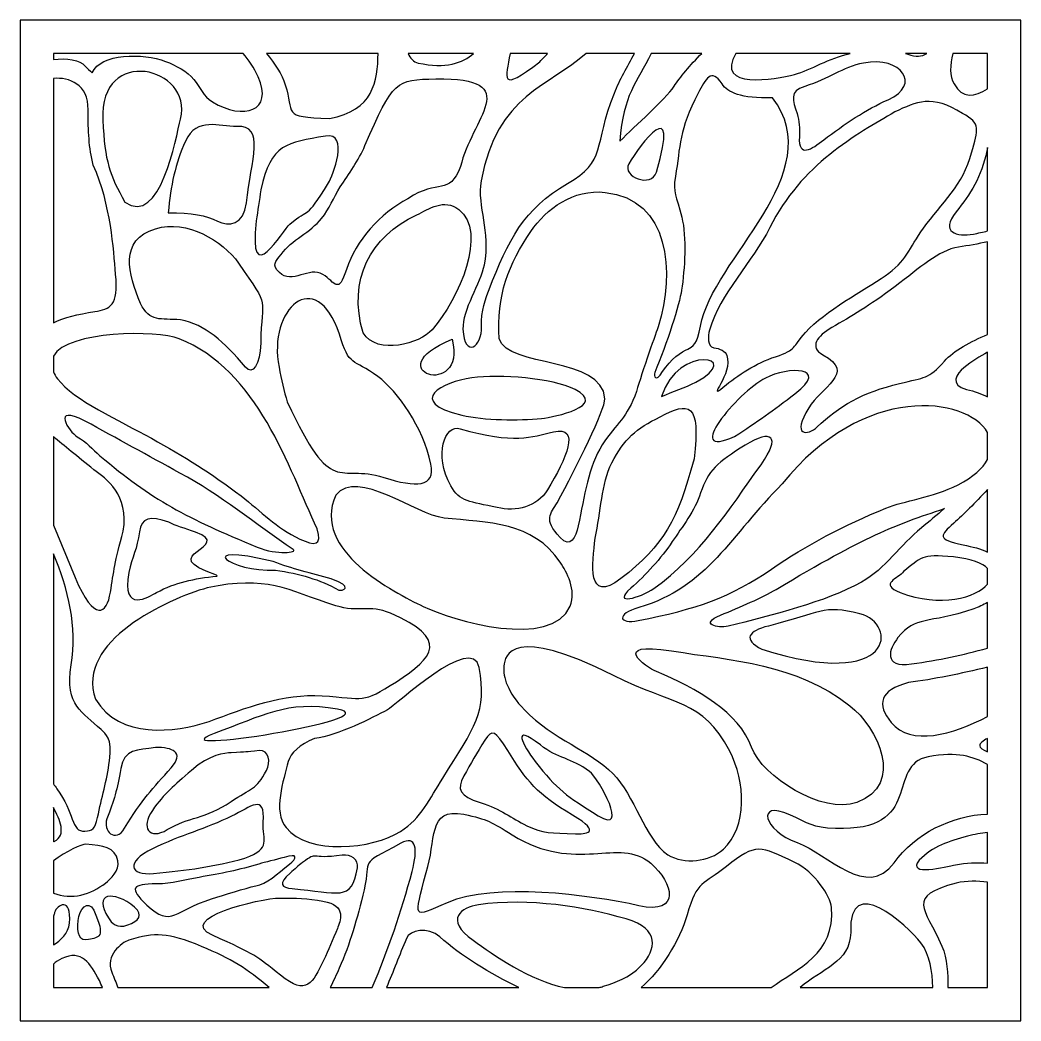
# Model space of a CAD drawing. Header units: centimetres. Extents: x 12.34 to 19.51, y 1.83 to 9.
import ezdxf

# ---------------------------------------------------------------- set-up
doc = ezdxf.new("R2010")
doc.units = ezdxf.units.CM
doc.header["$MEASUREMENT"] = 0
doc.layers.add('layer 1', color=7, linetype='Continuous')

msp = doc.modelspace()

# ---------------------------------------------------------------- linework, layer by layer
at = {"layer": 'layer 1', "color": 250, "lineweight": 30}
for points, knots in [([(12.33584, 9.00077), (12.33584, 9.00077), (19.50898, 9.00077), (19.50898, 9.00077), (19.50898, 9.00077), (19.50898, 9.00077), (19.50898, 1.82763), (19.50898, 1.82763), (19.50898, 1.82763), (19.50898, 1.82763), (12.33584, 1.82763), (12.33584, 1.82763), (12.33584, 1.82763), (12.33584, 1.82763), (12.33584, 9.00077), (12.33584, 9.00077)], [0, 0, 0, 0, 0.2, 0.2, 0.2, 0.2, 0.4, 0.4, 0.4, 0.4, 0.6, 0.6, 0.6, 0.6, 1, 1, 1, 1]), ([(12.57494, 8.76167), (12.57494, 8.76167), (13.9339, 8.76167), (13.9339, 8.76167), (13.9339, 8.76167), (13.97443, 8.71461), (14.01308, 8.65917), (14.04235, 8.59389), (14.04235, 8.59389), (14.15343, 8.34617), (13.93911, 8.27991), (13.71502, 8.41434), (13.71502, 8.41434), (13.64904, 8.45494), (13.62877, 8.51669), (13.58223, 8.57505), (13.58223, 8.57505), (13.53316, 8.63342), (13.45449, 8.67487), (13.37751, 8.70448), (13.37751, 8.70448), (13.22102, 8.76453), (12.91058, 8.76538), (12.85306, 8.62158), (12.85306, 8.62158), (12.83615, 8.63765), (12.81922, 8.65372), (12.80232, 8.66895), (12.80232, 8.66895), (12.76869, 8.71858), (12.66611, 8.72956), (12.57494, 8.71775), (12.57494, 8.71775), (12.57494, 8.71775), (12.57494, 8.76167), (12.57494, 8.76167)], [0, 0, 0, 0, 0.1, 0.1, 0.1, 0.1, 0.2, 0.2, 0.2, 0.2, 0.3, 0.3, 0.3, 0.3, 0.4, 0.4, 0.4, 0.4, 0.5, 0.5, 0.5, 0.5, 0.6, 0.6, 0.6, 0.6, 0.7, 0.7, 0.7, 0.7, 0.8, 0.8, 0.8, 0.8, 1, 1, 1, 1]), ([(13.48597, 8.29112), (13.45279, 8.15867), (13.34067, 7.51558), (13.08729, 7.69626), (13.08729, 7.69626), (12.97901, 7.88828), (12.94225, 7.98715), (12.92956, 8.28406), (12.92956, 8.28406), (12.89962, 8.8219), (13.58044, 8.66825), (13.48597, 8.29112)], [0, 0, 0, 0, 0.25, 0.25, 0.25, 0.25, 0.5, 0.5, 0.5, 0.5, 1, 1, 1, 1]), ([(14.10207, 8.76167), (14.10207, 8.76167), (14.9022, 8.76167), (14.9022, 8.76167), (14.9022, 8.76167), (14.89762, 8.56268), (14.86913, 8.34939), (14.55331, 8.29591), (14.55331, 8.29591), (14.2, 8.303), (14.30503, 8.3351), (14.23662, 8.53732), (14.23662, 8.53732), (14.21184, 8.61054), (14.1634, 8.68822), (14.10207, 8.76167)], [0, 0, 0, 0, 0.2, 0.2, 0.2, 0.2, 0.4, 0.4, 0.4, 0.4, 0.6, 0.6, 0.6, 0.6, 1, 1, 1, 1]), ([(15.11711, 8.76167), (15.11711, 8.76167), (15.58565, 8.76167), (15.58565, 8.76167), (15.58565, 8.76167), (15.51053, 8.69073), (15.38464, 8.65109), (15.18967, 8.69262), (15.18967, 8.69262), (15.15377, 8.70027), (15.13084, 8.72658), (15.11711, 8.76167)], [0, 0, 0, 0, 0.25, 0.25, 0.25, 0.25, 0.5, 0.5, 0.5, 0.5, 1, 1, 1, 1]), ([(16.39237, 8.76167), (16.39237, 8.76167), (16.73996, 8.76167), (16.73996, 8.76167), (16.73996, 8.76167), (16.6874, 8.66795), (16.63325, 8.57345), (16.59512, 8.47693), (16.59512, 8.47693), (16.44574, 8.09776), (16.53984, 7.98597), (16.25945, 7.82814), (16.25945, 7.82814), (15.94491, 7.6511), (15.83349, 7.41759), (15.69746, 7.06937), (15.69746, 7.06937), (15.67454, 7.01069), (15.63755, 6.91143), (15.64263, 6.80664), (15.64263, 6.80664), (15.64992, 6.65609), (15.52061, 6.57251), (15.51032, 6.7857), (15.51032, 6.7857), (15.50369, 6.92286), (15.6355, 7.11312), (15.66141, 7.24446), (15.66141, 7.24446), (15.71049, 7.49331), (15.60879, 7.65583), (15.63986, 7.84917), (15.63986, 7.84917), (15.75462, 8.46861), (16.13567, 8.52714), (16.39237, 8.76167)], [0, 0, 0, 0, 0.1, 0.1, 0.1, 0.1, 0.2, 0.2, 0.2, 0.2, 0.3, 0.3, 0.3, 0.3, 0.4, 0.4, 0.4, 0.4, 0.5, 0.5, 0.5, 0.5, 0.6, 0.6, 0.6, 0.6, 0.7, 0.7, 0.7, 0.7, 0.8, 0.8, 0.8, 0.8, 1, 1, 1, 1]), ([(15.84785, 8.76167), (15.84785, 8.76167), (16.11709, 8.76167), (16.11709, 8.76167), (16.11709, 8.76167), (16.09826, 8.74202), (16.07969, 8.72215), (16.06154, 8.70195), (16.06154, 8.70195), (15.76339, 8.47234), (15.81952, 8.58457), (15.84785, 8.76167)], [0, 0, 0, 0, 0.25, 0.25, 0.25, 0.25, 0.5, 0.5, 0.5, 0.5, 1, 1, 1, 1]), ([(16.85962, 8.76167), (16.85962, 8.76167), (17.22133, 8.76167), (17.22133, 8.76167), (17.22133, 8.76167), (17.13721, 8.6769), (17.06507, 8.58967), (17.02274, 8.52572), (17.02274, 8.52572), (16.95753, 8.42721), (16.7454, 8.24613), (16.63517, 8.13276), (16.63517, 8.13276), (16.65741, 8.46607), (16.75583, 8.55046), (16.85962, 8.76167)], [0, 0, 0, 0, 0.2, 0.2, 0.2, 0.2, 0.4, 0.4, 0.4, 0.4, 0.6, 0.6, 0.6, 0.6, 1, 1, 1, 1]), ([(17.46609, 8.76167), (17.46609, 8.76167), (18.28601, 8.76167), (18.28601, 8.76167), (18.28601, 8.76167), (18.13029, 8.72695), (18.00754, 8.64409), (17.88526, 8.61059), (17.88526, 8.61059), (17.75068, 8.57287), (17.31022, 8.50196), (17.46609, 8.76167)], [0, 0, 0, 0, 0.25, 0.25, 0.25, 0.25, 0.5, 0.5, 0.5, 0.5, 1, 1, 1, 1]), ([(18.68246, 8.76167), (18.68246, 8.76167), (18.83436, 8.76167), (18.83436, 8.76167), (18.83436, 8.76167), (18.79526, 8.7349), (18.75765, 8.73726), (18.6979, 8.75522), (18.6979, 8.75522), (18.69245, 8.75688), (18.68731, 8.75904), (18.68246, 8.76167)], [0, 0, 0, 0, 0.25, 0.25, 0.25, 0.25, 0.5, 0.5, 0.5, 0.5, 1, 1, 1, 1]), ([(19.02129, 8.76167), (19.02129, 8.76167), (19.26988, 8.76167), (19.26988, 8.76167), (19.26988, 8.76167), (19.26988, 8.76167), (19.26988, 8.50791), (19.26988, 8.50791), (19.26988, 8.50791), (19.17732, 8.44851), (19.0888, 8.43638), (19.02964, 8.54351), (19.02964, 8.54351), (18.99619, 8.59685), (19.00039, 8.67975), (19.02129, 8.76167)], [0, 0, 0, 0, 0.2, 0.2, 0.2, 0.2, 0.4, 0.4, 0.4, 0.4, 0.6, 0.6, 0.6, 0.6, 1, 1, 1, 1]), ([(18.55668, 8.42989), (18.39813, 8.35992), (18.24216, 8.25412), (18.09613, 8.14187), (18.09613, 8.14187), (18.00948, 8.07526), (17.91298, 8.00943), (17.92065, 8.16366), (17.92065, 8.16366), (17.92376, 8.2263), (17.91978, 8.27798), (17.90423, 8.32974), (17.90423, 8.32974), (17.87567, 8.4248), (17.84365, 8.49053), (17.95962, 8.52509), (17.95962, 8.52509), (18.13552, 8.5775), (18.22319, 8.66181), (18.38161, 8.69221), (18.38161, 8.69221), (18.64895, 8.74351), (18.80035, 8.53742), (18.55668, 8.42989)], [0, 0, 0, 0, 0.1428571, 0.1428571, 0.1428571, 0.1428571, 0.2857143, 0.2857143, 0.2857143, 0.2857143, 0.4285714, 0.4285714, 0.4285714, 0.4285714, 0.5714286, 0.5714286, 0.5714286, 0.5714286, 0.7142857, 0.7142857, 0.7142857, 0.7142857, 1, 1, 1, 1]), ([(16.88415, 6.47429), (16.97141, 6.68032), (17.06164, 6.96413), (17.07659, 7.0643), (17.07659, 7.0643), (17.09951, 7.21788), (17.11377, 7.44276), (17.07847, 7.58716), (17.07847, 7.58716), (17.03922, 7.74766), (17.01157, 7.75879), (17.03216, 7.87929), (17.03216, 7.87929), (17.06937, 8.09699), (17.05505, 8.21174), (17.19585, 8.47615), (17.19585, 8.47615), (17.249, 8.57596), (17.28846, 8.663), (17.36724, 8.54244), (17.36724, 8.54244), (17.40624, 8.48274), (17.50235, 8.43623), (17.72729, 8.44431), (17.72729, 8.44431), (18.14704, 7.90302), (17.29403, 7.28408), (17.21263, 6.80645), (17.21263, 6.80645), (17.19085, 6.67865), (17.15324, 6.6581), (17.12237, 6.64281), (17.12237, 6.64281), (17.07724, 6.62383), (16.99766, 6.57206), (16.94101, 6.4808), (16.94101, 6.4808), (16.89111, 6.40043), (16.87401, 6.45034), (16.88415, 6.47429)], [0, 0, 0, 0, 0.0909091, 0.0909091, 0.0909091, 0.0909091, 0.1818182, 0.1818182, 0.1818182, 0.1818182, 0.2727273, 0.2727273, 0.2727273, 0.2727273, 0.3636364, 0.3636364, 0.3636364, 0.3636364, 0.4545455, 0.4545455, 0.4545455, 0.4545455, 0.5454545, 0.5454545, 0.5454545, 0.5454545, 0.6363636, 0.6363636, 0.6363636, 0.6363636, 0.7272727, 0.7272727, 0.7272727, 0.7272727, 0.8181818, 0.8181818, 0.8181818, 0.8181818, 1, 1, 1, 1]), ([(12.57494, 6.83122), (12.57494, 6.83122), (12.57494, 8.58208), (12.57494, 8.58208), (12.57494, 8.58208), (12.69107, 8.59189), (12.82419, 8.54055), (12.82419, 8.3571), (12.82419, 8.3571), (12.82419, 8.20229), (12.82855, 8.08698), (12.85983, 7.9618), (12.85983, 7.9618), (12.9903, 7.67121), (13.00438, 7.35909), (13.02115, 7.17934), (13.02115, 7.17934), (13.04227, 6.95292), (12.98236, 6.92886), (12.87106, 6.91157), (12.87106, 6.91157), (12.74967, 6.89271), (12.65122, 6.86851), (12.57494, 6.83122)], [0, 0, 0, 0, 0.1428571, 0.1428571, 0.1428571, 0.1428571, 0.2857143, 0.2857143, 0.2857143, 0.2857143, 0.4285714, 0.4285714, 0.4285714, 0.4285714, 0.5714286, 0.5714286, 0.5714286, 0.5714286, 0.7142857, 0.7142857, 0.7142857, 0.7142857, 1, 1, 1, 1]), ([(14.50526, 7.17802), (14.59659, 7.11896), (14.61609, 7.03099), (14.6753, 7.21382), (14.6753, 7.21382), (14.74329, 7.42156), (14.91539, 7.6152), (15.11598, 7.71996), (15.11598, 7.71996), (15.33773, 7.86846), (15.40758, 7.73439), (15.49357, 7.95115), (15.49357, 7.95115), (15.56348, 8.28406), (15.9648, 8.59114), (15.31552, 8.57912), (15.31552, 8.57912), (15.02934, 8.57382), (15.00836, 8.5681), (14.80791, 8.10051), (14.80791, 8.10051), (14.76224, 7.99308), (14.69035, 7.89919), (14.63026, 7.80446), (14.63026, 7.80446), (14.58289, 7.72833), (14.5516, 7.64712), (14.49747, 7.57944), (14.49747, 7.57944), (14.41712, 7.47878), (14.28262, 7.4255), (14.20646, 7.32144), (14.20646, 7.32144), (14.16503, 7.26392), (14.13651, 7.25015), (14.19492, 7.19089), (14.19492, 7.19089), (14.28249, 7.10205), (14.41202, 7.23831), (14.50526, 7.17802)], [0, 0, 0, 0, 0.0909091, 0.0909091, 0.0909091, 0.0909091, 0.1818182, 0.1818182, 0.1818182, 0.1818182, 0.2727273, 0.2727273, 0.2727273, 0.2727273, 0.3636364, 0.3636364, 0.3636364, 0.3636364, 0.4545455, 0.4545455, 0.4545455, 0.4545455, 0.5454545, 0.5454545, 0.5454545, 0.5454545, 0.6363636, 0.6363636, 0.6363636, 0.6363636, 0.7272727, 0.7272727, 0.7272727, 0.7272727, 0.8181818, 0.8181818, 0.8181818, 0.8181818, 1, 1, 1, 1]), ([(16.8964, 7.91074), (16.86199, 7.79396), (16.64644, 7.8793), (16.69869, 7.96992), (16.69869, 7.96992), (16.77715, 8.10603), (17.0691, 8.49681), (16.8964, 7.91074)], [0, 0, 0, 0, 0.3333333, 0.3333333, 0.3333333, 0.3333333, 1, 1, 1, 1]), ([(17.27717, 6.77869), (17.35322, 7.04145), (17.58216, 7.26528), (17.70947, 7.513), (17.70947, 7.513), (17.93176, 7.96422), (18.33236, 8.183), (18.60472, 8.34218), (18.60472, 8.34218), (18.75764, 8.41345), (18.87175, 8.47072), (19.08996, 8.33166), (19.08996, 8.33166), (19.22594, 8.25898), (19.19996, 8.21766), (19.15557, 8.04976), (19.15557, 8.04976), (19.09398, 7.8168), (18.94068, 7.68772), (18.8099, 7.50841), (18.8099, 7.50841), (18.70673, 7.36463), (18.68611, 7.27009), (18.53638, 7.16774), (18.53638, 7.16774), (18.38579, 7.06497), (18.1063, 6.91854), (17.96572, 6.7625), (17.96572, 6.7625), (17.86549, 6.65125), (17.90639, 6.6411), (17.7504, 6.58826), (17.7504, 6.58826), (17.60787, 6.53999), (17.48268, 6.45805), (17.3747, 6.36928), (17.3747, 6.36928), (17.24881, 6.26578), (17.44793, 6.46614), (17.40087, 6.59714), (17.40087, 6.59714), (17.39026, 6.62667), (17.35294, 6.64675), (17.30716, 6.65256), (17.30716, 6.65256), (17.25977, 6.65859), (17.26503, 6.73675), (17.27717, 6.77869)], [0, 0, 0, 0, 0.0769231, 0.0769231, 0.0769231, 0.0769231, 0.1538462, 0.1538462, 0.1538462, 0.1538462, 0.2307692, 0.2307692, 0.2307692, 0.2307692, 0.3076923, 0.3076923, 0.3076923, 0.3076923, 0.3846154, 0.3846154, 0.3846154, 0.3846154, 0.4615385, 0.4615385, 0.4615385, 0.4615385, 0.5384615, 0.5384615, 0.5384615, 0.5384615, 0.6153846, 0.6153846, 0.6153846, 0.6153846, 0.6923077, 0.6923077, 0.6923077, 0.6923077, 0.7692308, 0.7692308, 0.7692308, 0.7692308, 0.8461538, 0.8461538, 0.8461538, 0.8461538, 1, 1, 1, 1]), ([(13.75162, 7.55912), (13.67069, 7.59934), (13.56584, 7.62264), (13.39782, 7.62005), (13.39782, 7.62005), (13.4154, 7.81241), (13.44908, 7.97386), (13.52095, 8.13159), (13.52095, 8.13159), (13.60336, 8.31246), (13.76206, 8.23289), (13.88903, 8.23866), (13.88903, 8.23866), (14.09606, 8.24806), (13.99216, 8.00012), (13.95772, 7.6909), (13.95772, 7.6909), (13.9399, 7.5309), (13.83222, 7.51907), (13.75162, 7.55912)], [0, 0, 0, 0, 0.1666667, 0.1666667, 0.1666667, 0.1666667, 0.3333333, 0.3333333, 0.3333333, 0.3333333, 0.5, 0.5, 0.5, 0.5, 0.6666667, 0.6666667, 0.6666667, 0.6666667, 1, 1, 1, 1]), ([(14.52548, 8.16885), (14.70002, 8.19944), (14.57605, 7.88049), (14.54718, 7.8332), (14.54718, 7.8332), (14.37509, 7.5563), (14.41736, 7.6646), (14.26886, 7.53792), (14.26886, 7.53792), (14.22043, 7.4966), (13.96841, 7.04928), (14.02885, 7.56167), (14.02885, 7.56167), (14.03983, 7.63527), (14.05084, 7.70887), (14.06185, 7.78414), (14.06185, 7.78414), (14.13185, 8.11782), (14.25188, 8.1209), (14.52548, 8.16885)], [0, 0, 0, 0, 0.1666667, 0.1666667, 0.1666667, 0.1666667, 0.3333333, 0.3333333, 0.3333333, 0.3333333, 0.5, 0.5, 0.5, 0.5, 0.6666667, 0.6666667, 0.6666667, 0.6666667, 1, 1, 1, 1]), ([(19.26988, 8.0884), (19.26988, 8.0884), (19.26988, 7.48928), (19.26988, 7.48928), (19.26988, 7.48928), (19.23655, 7.48085), (19.20253, 7.47323), (19.16762, 7.46694), (19.16762, 7.46694), (19.04987, 7.4457), (18.92523, 7.47917), (19.04412, 7.62629), (19.04412, 7.62629), (19.1444, 7.75039), (19.22771, 7.87824), (19.2645, 8.06221), (19.2645, 8.06221), (19.26633, 8.07134), (19.26812, 8.08006), (19.26988, 8.0884)], [0, 0, 0, 0, 0.1666667, 0.1666667, 0.1666667, 0.1666667, 0.3333333, 0.3333333, 0.3333333, 0.3333333, 0.5, 0.5, 0.5, 0.5, 0.6666667, 0.6666667, 0.6666667, 0.6666667, 1, 1, 1, 1]), ([(16.20578, 5.29237), (16.28322, 5.20927), (16.31928, 5.29446), (16.33642, 5.37591), (16.33642, 5.37591), (16.38149, 5.59001), (16.40748, 5.80139), (16.50816, 5.9562), (16.50816, 5.9562), (16.61533, 6.11789), (16.68424, 6.14565), (16.75364, 6.33919), (16.75364, 6.33919), (16.79142, 6.4747), (16.90196, 6.77923), (16.90919, 6.80292), (16.90919, 6.80292), (17.02875, 7.19448), (16.99362, 7.71502), (16.52854, 7.76561), (16.52854, 7.76561), (16.30145, 7.79032), (16.10879, 7.65011), (15.99615, 7.48488), (15.99615, 7.48488), (15.83995, 7.25573), (15.7468, 7.02271), (15.76922, 6.71635), (15.76922, 6.71635), (15.83248, 6.50378), (16.51103, 6.59495), (16.5264, 6.28693), (16.5264, 6.28693), (16.53021, 6.21066), (16.32545, 5.79837), (16.18408, 5.54176), (16.18408, 5.54176), (16.14054, 5.46272), (16.08335, 5.42375), (16.20578, 5.29237)], [0, 0, 0, 0, 0.0909091, 0.0909091, 0.0909091, 0.0909091, 0.1818182, 0.1818182, 0.1818182, 0.1818182, 0.2727273, 0.2727273, 0.2727273, 0.2727273, 0.3636364, 0.3636364, 0.3636364, 0.3636364, 0.4545455, 0.4545455, 0.4545455, 0.4545455, 0.5454545, 0.5454545, 0.5454545, 0.5454545, 0.6363636, 0.6363636, 0.6363636, 0.6363636, 0.7272727, 0.7272727, 0.7272727, 0.7272727, 0.8181818, 0.8181818, 0.8181818, 0.8181818, 1, 1, 1, 1]), ([(15.28892, 6.78134), (15.48357, 7.00422), (15.68952, 7.4819), (15.47976, 7.64373), (15.47976, 7.64373), (15.37486, 7.72408), (15.26651, 7.64676), (15.17855, 7.60447), (15.17855, 7.60447), (14.84303, 7.44822), (14.685, 7.13694), (14.79373, 6.75903), (14.79373, 6.75903), (14.89837, 6.59456), (15.20137, 6.68109), (15.28892, 6.78134)], [0, 0, 0, 0, 0.2, 0.2, 0.2, 0.2, 0.4, 0.4, 0.4, 0.4, 0.6, 0.6, 0.6, 0.6, 1, 1, 1, 1]), ([(13.48638, 6.85254), (13.6628, 6.81842), (13.79694, 6.69685), (13.95089, 6.51351), (13.95089, 6.51351), (14.00424, 6.44997), (14.05589, 6.53023), (14.06088, 6.68487), (14.06088, 6.68487), (14.06483, 7.03046), (14.13728, 6.92), (13.90224, 7.25809), (13.90224, 7.25809), (13.78652, 7.42058), (13.53331, 7.57361), (13.30647, 7.50475), (13.30647, 7.50475), (13.04396, 7.42505), (13.11022, 7.18354), (13.19987, 6.96871), (13.19987, 6.96871), (13.26565, 6.83262), (13.34241, 6.86374), (13.48638, 6.85254)], [0, 0, 0, 0, 0.1428571, 0.1428571, 0.1428571, 0.1428571, 0.2857143, 0.2857143, 0.2857143, 0.2857143, 0.4285714, 0.4285714, 0.4285714, 0.4285714, 0.5714286, 0.5714286, 0.5714286, 0.5714286, 0.7142857, 0.7142857, 0.7142857, 0.7142857, 1, 1, 1, 1]), ([(19.26988, 7.41158), (19.26988, 7.41158), (19.26988, 6.74689), (19.26988, 6.74689), (19.26988, 6.74689), (19.14873, 6.69824), (19.02875, 6.63302), (18.96023, 6.55545), (18.96023, 6.55545), (18.8432, 6.42296), (18.82233, 6.44475), (18.63938, 6.39498), (18.63938, 6.39498), (18.3742, 6.33537), (18.20156, 6.23162), (18.049, 6.08493), (18.049, 6.08493), (17.9814, 6.01994), (17.85804, 6.01585), (17.98971, 6.22239), (17.98971, 6.22239), (18.06491, 6.3638), (18.33642, 6.47141), (18.08872, 6.60238), (18.08872, 6.60238), (17.98983, 6.65467), (18.0474, 6.73766), (18.15408, 6.79774), (18.15408, 6.79774), (18.29786, 6.87872), (18.41414, 6.94821), (18.60738, 7.09147), (18.60738, 7.09147), (18.7889, 7.22604), (18.91598, 7.3502), (19.06105, 7.37298), (19.06105, 7.37298), (19.13211, 7.38413), (19.202, 7.39604), (19.26988, 7.41158)], [0, 0, 0, 0, 0.0909091, 0.0909091, 0.0909091, 0.0909091, 0.1818182, 0.1818182, 0.1818182, 0.1818182, 0.2727273, 0.2727273, 0.2727273, 0.2727273, 0.3636364, 0.3636364, 0.3636364, 0.3636364, 0.4545455, 0.4545455, 0.4545455, 0.4545455, 0.5454545, 0.5454545, 0.5454545, 0.5454545, 0.6363636, 0.6363636, 0.6363636, 0.6363636, 0.7272727, 0.7272727, 0.7272727, 0.7272727, 0.8181818, 0.8181818, 0.8181818, 0.8181818, 1, 1, 1, 1]), ([(14.25124, 6.2641), (14.22672, 6.34021), (14.20712, 6.42394), (14.19277, 6.51277), (14.19277, 6.51277), (14.10733, 6.92571), (14.4565, 7.25027), (14.62434, 6.74962), (14.62434, 6.74962), (14.69512, 6.51039), (14.72051, 6.57878), (14.90031, 6.4455), (14.90031, 6.4455), (15.04381, 6.33864), (15.22306, 6.08454), (15.27983, 5.81898), (15.27983, 5.81898), (15.3157, 5.65117), (15.17458, 5.64901), (14.94285, 5.7226), (14.94285, 5.7226), (14.60829, 5.82884), (14.57986, 5.56112), (14.25124, 6.2641)], [0, 0, 0, 0, 0.1428571, 0.1428571, 0.1428571, 0.1428571, 0.2857143, 0.2857143, 0.2857143, 0.2857143, 0.4285714, 0.4285714, 0.4285714, 0.4285714, 0.5714286, 0.5714286, 0.5714286, 0.5714286, 0.7142857, 0.7142857, 0.7142857, 0.7142857, 1, 1, 1, 1]), ([(12.57494, 6.48044), (12.57494, 6.48044), (12.57494, 6.5916), (12.57494, 6.5916), (12.57494, 6.5916), (12.67665, 6.7771), (13.31767, 6.77883), (13.47564, 6.71674), (13.47564, 6.71674), (14.0385, 6.49552), (14.26401, 5.78918), (14.46448, 5.35392), (14.46448, 5.35392), (14.50145, 5.2321), (14.44949, 5.23082), (14.34147, 5.2813), (14.34147, 5.2813), (14.16927, 5.36177), (14.0644, 5.47988), (13.91954, 5.59027), (13.91954, 5.59027), (13.70976, 5.75015), (13.51345, 5.87372), (13.27745, 6.00316), (13.27745, 6.00316), (13.04799, 6.13181), (12.72097, 6.27435), (12.60549, 6.42921), (12.60549, 6.42921), (12.59209, 6.44718), (12.58212, 6.46421), (12.57494, 6.48044)], [0, 0, 0, 0, 0.1111111, 0.1111111, 0.1111111, 0.1111111, 0.2222222, 0.2222222, 0.2222222, 0.2222222, 0.3333333, 0.3333333, 0.3333333, 0.3333333, 0.4444444, 0.4444444, 0.4444444, 0.4444444, 0.5555556, 0.5555556, 0.5555556, 0.5555556, 0.6666667, 0.6666667, 0.6666667, 0.6666667, 0.7777778, 0.7777778, 0.7777778, 0.7777778, 1, 1, 1, 1]), ([(16.93257, 6.30225), (17.053, 6.68404), (17.53692, 6.5906), (17.17807, 6.40619), (17.17807, 6.40619), (17.10096, 6.36369), (17.01502, 6.33949), (16.93257, 6.30225)], [0, 0, 0, 0, 0.3333333, 0.3333333, 0.3333333, 0.3333333, 1, 1, 1, 1]), ([(19.26988, 6.62123), (19.26988, 6.62123), (19.26988, 6.29993), (19.26988, 6.29993), (19.26988, 6.29993), (19.22823, 6.32186), (19.17825, 6.34015), (19.11894, 6.35404), (19.11894, 6.35404), (18.99706, 6.38259), (19.04474, 6.46761), (19.09985, 6.50942), (19.09985, 6.50942), (19.15883, 6.55417), (19.21468, 6.59141), (19.26988, 6.62123)], [0, 0, 0, 0, 0.2, 0.2, 0.2, 0.2, 0.4, 0.4, 0.4, 0.4, 0.6, 0.6, 0.6, 0.6, 1, 1, 1, 1]), ([(15.57258, 6.43579), (15.78025, 6.46287), (16.14572, 6.43625), (16.3136, 6.3529), (16.3136, 6.3529), (16.54807, 6.23649), (16.16807, 6.15523), (16.07334, 6.14582), (16.07334, 6.14582), (15.90698, 6.12929), (15.66378, 6.13105), (15.50154, 6.16934), (15.50154, 6.16934), (15.09344, 6.26567), (15.36543, 6.40878), (15.57258, 6.43579)], [0, 0, 0, 0, 0.2, 0.2, 0.2, 0.2, 0.4, 0.4, 0.4, 0.4, 0.6, 0.6, 0.6, 0.6, 1, 1, 1, 1]), ([(17.67739, 6.43485), (17.83737, 6.51795), (18.14761, 6.52131), (17.88909, 6.32216), (17.88909, 6.32216), (17.73347, 6.20289), (17.6205, 6.12198), (17.45637, 6.0154), (17.45637, 6.0154), (17.07341, 5.84894), (17.47809, 6.33132), (17.67739, 6.43485)], [0, 0, 0, 0, 0.25, 0.25, 0.25, 0.25, 0.5, 0.5, 0.5, 0.5, 1, 1, 1, 1]), ([(19.26988, 6.044), (19.26988, 6.044), (19.26988, 5.85131), (19.26988, 5.85131), (19.26988, 5.85131), (19.23583, 5.78912), (19.16792, 5.72684), (19.05849, 5.67088), (19.05849, 5.67088), (18.87213, 5.57558), (18.67261, 5.55701), (18.54082, 5.50278), (18.54082, 5.50278), (18.24479, 5.38096), (17.97129, 5.23807), (17.72184, 5.06628), (17.72184, 5.06628), (17.43082, 4.86586), (17.18113, 4.77721), (16.765, 4.69667), (16.765, 4.69667), (16.62862, 4.67027), (16.60408, 4.74184), (16.77136, 4.79039), (16.77136, 4.79039), (17.26148, 4.93263), (17.43089, 5.30994), (17.7976, 5.67651), (17.7976, 5.67651), (18.38261, 6.40393), (19.12195, 6.30176), (19.26988, 6.044)], [0, 0, 0, 0, 0.1111111, 0.1111111, 0.1111111, 0.1111111, 0.2222222, 0.2222222, 0.2222222, 0.2222222, 0.3333333, 0.3333333, 0.3333333, 0.3333333, 0.4444444, 0.4444444, 0.4444444, 0.4444444, 0.5555556, 0.5555556, 0.5555556, 0.5555556, 0.6666667, 0.6666667, 0.6666667, 0.6666667, 0.7777778, 0.7777778, 0.7777778, 0.7777778, 1, 1, 1, 1]), ([(12.9089, 5.87837), (12.85743, 5.92315), (12.80929, 5.97898), (12.74629, 6.01433), (12.74629, 6.01433), (12.68494, 6.04875), (12.55428, 6.25376), (12.80232, 6.12704), (12.80232, 6.12704), (13.029, 6.00271), (13.25486, 5.87837), (13.48157, 5.75401), (13.48157, 5.75401), (13.77085, 5.60007), (14.02293, 5.38606), (14.29276, 5.20673), (14.29276, 5.20673), (14.32759, 5.18505), (14.18223, 5.16388), (14.03619, 5.2236), (14.03619, 5.2236), (13.53611, 5.42812), (13.27626, 5.56425), (12.9089, 5.87837)], [0, 0, 0, 0, 0.1428571, 0.1428571, 0.1428571, 0.1428571, 0.2857143, 0.2857143, 0.2857143, 0.2857143, 0.4285714, 0.4285714, 0.4285714, 0.4285714, 0.5714286, 0.5714286, 0.5714286, 0.5714286, 0.7142857, 0.7142857, 0.7142857, 0.7142857, 1, 1, 1, 1]), ([(16.64172, 4.99752), (16.95556, 5.24197), (17.04666, 5.4155), (17.16594, 5.85538), (17.16594, 5.85538), (17.21686, 6.26272), (17.12864, 6.26756), (16.92257, 6.15671), (16.92257, 6.15671), (16.75085, 6.0738), (16.66338, 5.99732), (16.5771, 5.82729), (16.5771, 5.82729), (16.50011, 5.67587), (16.49942, 5.47693), (16.45711, 5.28746), (16.45711, 5.28746), (16.43805, 5.1067), (16.39289, 4.81011), (16.64172, 4.99752)], [0, 0, 0, 0, 0.1666667, 0.1666667, 0.1666667, 0.1666667, 0.3333333, 0.3333333, 0.3333333, 0.3333333, 0.5, 0.5, 0.5, 0.5, 0.6666667, 0.6666667, 0.6666667, 0.6666667, 1, 1, 1, 1]), ([(16.11553, 5.63333), (16.25127, 5.8571), (16.35768, 6.09389), (16.15806, 6.05045), (16.15806, 6.05045), (16, 6.01254), (15.87688, 5.95928), (15.49038, 6.07226), (15.49038, 6.07226), (15.37952, 6.10466), (15.30103, 5.88679), (15.42233, 5.66265), (15.42233, 5.66265), (15.48378, 5.54909), (15.56346, 5.54939), (15.75476, 5.50675), (15.75476, 5.50675), (15.89143, 5.47629), (16.04088, 5.51027), (16.11553, 5.63333)], [0, 0, 0, 0, 0.1666667, 0.1666667, 0.1666667, 0.1666667, 0.3333333, 0.3333333, 0.3333333, 0.3333333, 0.5, 0.5, 0.5, 0.5, 0.6666667, 0.6666667, 0.6666667, 0.6666667, 1, 1, 1, 1]), ([(17.64623, 5.81405), (17.41179, 5.4861), (17.2108, 5.16499), (16.87865, 4.92757), (16.87865, 4.92757), (16.77882, 4.85622), (16.57115, 4.80379), (16.71227, 4.92809), (16.71227, 4.92809), (16.82351, 5.02606), (16.92696, 5.13978), (17.00976, 5.26255), (17.00976, 5.26255), (17.07997, 5.36912), (17.17222, 5.48381), (17.21344, 5.61261), (17.21344, 5.61261), (17.26416, 5.77111), (17.33439, 5.83127), (17.53183, 5.95364), (17.53183, 5.95364), (17.72323, 6.07226), (17.79243, 6.01857), (17.64623, 5.81405)], [0, 0, 0, 0, 0.1428571, 0.1428571, 0.1428571, 0.1428571, 0.2857143, 0.2857143, 0.2857143, 0.2857143, 0.4285714, 0.4285714, 0.4285714, 0.4285714, 0.5714286, 0.5714286, 0.5714286, 0.5714286, 0.7142857, 0.7142857, 0.7142857, 0.7142857, 1, 1, 1, 1]), ([(12.57494, 5.37963), (12.57494, 5.37963), (12.57494, 6.01531), (12.57494, 6.01531), (12.57494, 6.01531), (12.64946, 5.94982), (12.7457, 5.87752), (12.86471, 5.77722), (12.86471, 5.77722), (12.95213, 5.71555), (13.12003, 5.59805), (13.07583, 5.33823), (13.07583, 5.33823), (13.01411, 5.1208), (13.00796, 5.04661), (12.98392, 4.90113), (12.98392, 4.90113), (12.95737, 4.74051), (12.86976, 4.6818), (12.73036, 5.00482), (12.73036, 5.00482), (12.73036, 5.00482), (12.57494, 5.37963), (12.57494, 5.37963)], [0, 0, 0, 0, 0.1428571, 0.1428571, 0.1428571, 0.1428571, 0.2857143, 0.2857143, 0.2857143, 0.2857143, 0.4285714, 0.4285714, 0.4285714, 0.4285714, 0.5714286, 0.5714286, 0.5714286, 0.5714286, 0.7142857, 0.7142857, 0.7142857, 0.7142857, 1, 1, 1, 1]), ([(14.59836, 5.59596), (14.75335, 5.78991), (15.17245, 5.45452), (15.3745, 5.43187), (15.3745, 5.43187), (15.6912, 5.39637), (16.01006, 5.4105), (16.20616, 5.11452), (16.20616, 5.11452), (16.25352, 5.04431), (16.32631, 4.91743), (16.27722, 4.80068), (16.27722, 4.80068), (16.14777, 4.48857), (15.43593, 4.69502), (15.22375, 4.79869), (15.22375, 4.79869), (15.0173, 4.89955), (14.41919, 5.19867), (14.59836, 5.59596)], [0, 0, 0, 0, 0.1666667, 0.1666667, 0.1666667, 0.1666667, 0.3333333, 0.3333333, 0.3333333, 0.3333333, 0.5, 0.5, 0.5, 0.5, 0.6666667, 0.6666667, 0.6666667, 0.6666667, 1, 1, 1, 1]), ([(19.26988, 5.63592), (19.26988, 5.63592), (19.26988, 5.18705), (19.26988, 5.18705), (19.26988, 5.18705), (19.2208, 5.2127), (19.16322, 5.22536), (19.09436, 5.23951), (19.09436, 5.23951), (18.90083, 5.27926), (18.93149, 5.30811), (19.02674, 5.39473), (19.02674, 5.39473), (19.09798, 5.45952), (19.17766, 5.53761), (19.26988, 5.63592)], [0, 0, 0, 0, 0.2, 0.2, 0.2, 0.2, 0.4, 0.4, 0.4, 0.4, 0.6, 0.6, 0.6, 0.6, 1, 1, 1, 1]), ([(13.40245, 5.40219), (13.44748, 5.37651), (13.51835, 5.35848), (13.59231, 5.33113), (13.59231, 5.33113), (13.88775, 5.22189), (13.27871, 5.17267), (13.74465, 5.02318), (13.74465, 5.02318), (13.74549, 5.02062), (13.74631, 5.01894), (13.74803, 5.01639), (13.74803, 5.01639), (13.5826, 4.99753), (13.44925, 4.97169), (13.31475, 4.89781), (13.31475, 4.89781), (13.25846, 4.86689), (13.06363, 4.74276), (13.11451, 5.04269), (13.11451, 5.04269), (13.1405, 5.15651), (13.17571, 5.20986), (13.19139, 5.33237), (13.19139, 5.33237), (13.2042, 5.43242), (13.26732, 5.45262), (13.40245, 5.40219)], [0, 0, 0, 0, 0.125, 0.125, 0.125, 0.125, 0.25, 0.25, 0.25, 0.25, 0.375, 0.375, 0.375, 0.375, 0.5, 0.5, 0.5, 0.5, 0.625, 0.625, 0.625, 0.625, 0.75, 0.75, 0.75, 0.75, 1, 1, 1, 1]), ([(17.41061, 4.65671), (17.71928, 4.73423), (18.11061, 4.82949), (18.36574, 4.9724), (18.36574, 4.9724), (18.53792, 5.06885), (18.64656, 5.24055), (18.79542, 5.36068), (18.79542, 5.36068), (18.85042, 5.40635), (18.9054, 5.45372), (18.96124, 5.50025), (18.96124, 5.50025), (18.60322, 5.38152), (18.40112, 5.30742), (17.75456, 4.92086), (17.75456, 4.92086), (17.65221, 4.85968), (17.50064, 4.7957), (17.35452, 4.73555), (17.35452, 4.73555), (17.20092, 4.67232), (17.33598, 4.63796), (17.41061, 4.65671)], [0, 0, 0, 0, 0.1428571, 0.1428571, 0.1428571, 0.1428571, 0.2857143, 0.2857143, 0.2857143, 0.2857143, 0.4285714, 0.4285714, 0.4285714, 0.4285714, 0.5714286, 0.5714286, 0.5714286, 0.5714286, 0.7142857, 0.7142857, 0.7142857, 0.7142857, 1, 1, 1, 1]), ([(14.62053, 4.91609), (14.48, 4.9935), (14.34418, 5.03105), (14.1659, 5.05868), (14.1659, 5.05868), (13.84182, 5.04104), (13.5598, 5.26119), (14.15064, 5.12045), (14.15064, 5.12045), (14.28091, 5.068), (14.42471, 5.03585), (14.56598, 4.9961), (14.56598, 4.9961), (14.73712, 4.93895), (14.64213, 4.9042), (14.62053, 4.91609)], [0, 0, 0, 0, 0.2, 0.2, 0.2, 0.2, 0.4, 0.4, 0.4, 0.4, 0.6, 0.6, 0.6, 0.6, 1, 1, 1, 1]), ([(12.57494, 3.52734), (12.57494, 3.52734), (12.57494, 5.1758), (12.57494, 5.1758), (12.57494, 5.1758), (12.68298, 4.92006), (12.74613, 4.65548), (12.70221, 4.37885), (12.70221, 4.37885), (12.65521, 4.08281), (12.78551, 4.04293), (12.91623, 3.91578), (12.91623, 3.91578), (12.94901, 3.8839), (12.99887, 3.85721), (12.97687, 3.69179), (12.97687, 3.69179), (12.95772, 3.54782), (12.92088, 3.42639), (12.89211, 3.28701), (12.89211, 3.28701), (12.87389, 3.19872), (12.8523, 3.19332), (12.80019, 3.18858), (12.80019, 3.18858), (12.70087, 3.17956), (12.72576, 3.32105), (12.60037, 3.49158), (12.60037, 3.49158), (12.59148, 3.50367), (12.58301, 3.51558), (12.57494, 3.52734)], [0, 0, 0, 0, 0.1111111, 0.1111111, 0.1111111, 0.1111111, 0.2222222, 0.2222222, 0.2222222, 0.2222222, 0.3333333, 0.3333333, 0.3333333, 0.3333333, 0.4444444, 0.4444444, 0.4444444, 0.4444444, 0.5555556, 0.5555556, 0.5555556, 0.5555556, 0.6666667, 0.6666667, 0.6666667, 0.6666667, 0.7777778, 0.7777778, 0.7777778, 0.7777778, 1, 1, 1, 1]), ([(19.26988, 5.07016), (19.26988, 5.07016), (19.26988, 4.9591), (19.26988, 4.9591), (19.26988, 4.9591), (19.19219, 4.86203), (18.92902, 4.78797), (18.64343, 4.89735), (18.64343, 4.89735), (18.48797, 4.96304), (18.62932, 4.99671), (18.66789, 5.04903), (18.66789, 5.04903), (18.79034, 5.14429), (18.79132, 5.17765), (19.02484, 5.15339), (19.02484, 5.15339), (19.15672, 5.13969), (19.23447, 5.10814), (19.26988, 5.07016)], [0, 0, 0, 0, 0.1666667, 0.1666667, 0.1666667, 0.1666667, 0.3333333, 0.3333333, 0.3333333, 0.3333333, 0.5, 0.5, 0.5, 0.5, 0.6666667, 0.6666667, 0.6666667, 0.6666667, 1, 1, 1, 1]), ([(15.03293, 4.25846), (14.78149, 4.09833), (14.81096, 4.1392), (14.50001, 4.15872), (14.50001, 4.15872), (14.22491, 4.17599), (13.94943, 4.07241), (13.69015, 3.97309), (13.69015, 3.97309), (13.4439, 3.89512), (13.04754, 3.8439), (12.87768, 4.13473), (12.87768, 4.13473), (12.72754, 4.5453), (13.39485, 4.85232), (13.67728, 4.93137), (13.67728, 4.93137), (14.10773, 5.02274), (14.24031, 4.91885), (14.6002, 4.80352), (14.6002, 4.80352), (14.76338, 4.75122), (14.83615, 4.81492), (14.99044, 4.74894), (14.99044, 4.74894), (15.41342, 4.56805), (15.30419, 4.43364), (15.03293, 4.25846)], [0, 0, 0, 0, 0.125, 0.125, 0.125, 0.125, 0.25, 0.25, 0.25, 0.25, 0.375, 0.375, 0.375, 0.375, 0.5, 0.5, 0.5, 0.5, 0.625, 0.625, 0.625, 0.625, 0.75, 0.75, 0.75, 0.75, 1, 1, 1, 1]), ([(17.65072, 4.49194), (17.51445, 4.56287), (17.55379, 4.62165), (17.69897, 4.65809), (17.69897, 4.65809), (18.07627, 4.75281), (18.08901, 4.81339), (18.35443, 4.74619), (18.35443, 4.74619), (18.62893, 4.67669), (18.61211, 4.18644), (17.65072, 4.49194)], [0, 0, 0, 0, 0.25, 0.25, 0.25, 0.25, 0.5, 0.5, 0.5, 0.5, 1, 1, 1, 1]), ([(19.26988, 4.82714), (19.26988, 4.82714), (19.26988, 4.49999), (19.26988, 4.49999), (19.26988, 4.49999), (19.09003, 4.44955), (18.92407, 4.41464), (18.72481, 4.38626), (18.72481, 4.38626), (18.51519, 4.35641), (18.56377, 4.49428), (18.62759, 4.57464), (18.62759, 4.57464), (18.75538, 4.73557), (18.83552, 4.66734), (19.17017, 4.78156), (19.17017, 4.78156), (19.20432, 4.79307), (19.23781, 4.80908), (19.26988, 4.82714)], [0, 0, 0, 0, 0.1666667, 0.1666667, 0.1666667, 0.1666667, 0.3333333, 0.3333333, 0.3333333, 0.3333333, 0.5, 0.5, 0.5, 0.5, 0.6666667, 0.6666667, 0.6666667, 0.6666667, 1, 1, 1, 1]), ([(17.37636, 3.05894), (17.27309, 2.96514), (17.09894, 2.95), (16.97716, 3.01769), (16.97716, 3.01769), (16.81136, 3.13805), (16.74003, 3.4422), (16.58525, 3.60039), (16.58525, 3.60039), (16.42245, 3.76676), (16.15768, 3.84245), (15.95042, 4.05679), (15.95042, 4.05679), (15.82829, 4.18309), (15.79641, 4.29399), (15.80322, 4.37001), (15.80322, 4.37001), (15.81038, 4.44993), (15.86113, 4.67059), (16.58839, 4.30305), (16.58839, 4.30305), (17.02727, 4.08124), (17.22204, 4.14053), (17.4215, 3.76115), (17.4215, 3.76115), (17.53494, 3.5454), (17.54968, 3.21637), (17.37636, 3.05894)], [0, 0, 0, 0, 0.125, 0.125, 0.125, 0.125, 0.25, 0.25, 0.25, 0.25, 0.375, 0.375, 0.375, 0.375, 0.5, 0.5, 0.5, 0.5, 0.625, 0.625, 0.625, 0.625, 0.75, 0.75, 0.75, 0.75, 1, 1, 1, 1]), ([(14.96866, 4.05636), (15.02449, 4.08488), (15.57931, 4.61129), (15.62579, 4.36096), (15.62579, 4.36096), (15.68526, 4.04071), (15.59464, 3.93618), (15.36533, 3.56823), (15.36533, 3.56823), (15.2723, 3.42019), (15.20971, 3.27979), (15.06337, 3.18589), (15.06337, 3.18589), (14.8595, 3.05732), (14.40443, 3.01586), (14.24201, 3.21297), (14.24201, 3.21297), (14.14556, 3.33054), (14.2251, 3.55216), (14.25724, 3.68751), (14.25724, 3.68751), (14.27403, 3.74484), (14.34039, 3.80946), (14.44671, 3.85245), (14.44671, 3.85245), (14.6149, 3.87185), (14.85992, 4.00084), (14.96866, 4.05636)], [0, 0, 0, 0, 0.125, 0.125, 0.125, 0.125, 0.25, 0.25, 0.25, 0.25, 0.375, 0.375, 0.375, 0.375, 0.5, 0.5, 0.5, 0.5, 0.625, 0.625, 0.625, 0.625, 0.75, 0.75, 0.75, 0.75, 1, 1, 1, 1]), ([(16.89627, 4.33181), (17.18741, 4.21156), (17.48956, 4.03532), (17.5787, 3.78875), (17.5787, 3.78875), (17.65454, 3.57897), (18.08552, 3.30413), (18.33367, 3.39418), (18.33367, 3.39418), (18.67815, 3.51924), (18.48326, 3.93379), (18.28139, 4.0869), (18.28139, 4.0869), (17.89622, 4.38931), (17.44458, 4.40943), (17.00525, 4.47977), (17.00525, 4.47977), (16.55398, 4.55202), (16.82149, 4.36269), (16.89627, 4.33181)], [0, 0, 0, 0, 0.1666667, 0.1666667, 0.1666667, 0.1666667, 0.3333333, 0.3333333, 0.3333333, 0.3333333, 0.5, 0.5, 0.5, 0.5, 0.6666667, 0.6666667, 0.6666667, 0.6666667, 1, 1, 1, 1]), ([(19.26988, 4.36203), (19.26988, 4.36203), (19.26988, 4.01003), (19.26988, 4.01003), (19.26988, 4.01003), (19.02, 3.87874), (18.71887, 3.79466), (18.57922, 3.9667), (18.57922, 3.9667), (18.47439, 4.09583), (18.49387, 4.19999), (18.70299, 4.2526), (18.70299, 4.2526), (18.88172, 4.27578), (19.08018, 4.31698), (19.26988, 4.36203)], [0, 0, 0, 0, 0.2, 0.2, 0.2, 0.2, 0.4, 0.4, 0.4, 0.4, 0.6, 0.6, 0.6, 0.6, 1, 1, 1, 1]), ([(13.72673, 3.88697), (14.07526, 4.01464), (14.24484, 4.12532), (14.60984, 4.0626), (14.60984, 4.0626), (15.00776, 3.99422), (13.28888, 3.72658), (13.72673, 3.88697)], [0, 0, 0, 0, 0.3333333, 0.3333333, 0.3333333, 0.3333333, 1, 1, 1, 1]), ([(16.02714, 3.68784), (15.93731, 3.80375), (15.85151, 3.97245), (16.06519, 3.80543), (16.06519, 3.80543), (16.19083, 3.70723), (16.28571, 3.71207), (16.41678, 3.61645), (16.41678, 3.61645), (16.48658, 3.56552), (16.70665, 3.15643), (16.47943, 3.29797), (16.47943, 3.29797), (16.2518, 3.43978), (16.1855, 3.4835), (16.02714, 3.68784)], [0, 0, 0, 0, 0.2, 0.2, 0.2, 0.2, 0.4, 0.4, 0.4, 0.4, 0.6, 0.6, 0.6, 0.6, 1, 1, 1, 1]), ([(16.31661, 3.16964), (16.14237, 3.17574), (16.08242, 3.17017), (15.96675, 3.2267), (15.96675, 3.2267), (15.85404, 3.28178), (15.78662, 3.34531), (15.63349, 3.39314), (15.63349, 3.39314), (15.48689, 3.43893), (15.46271, 3.48767), (15.51631, 3.58352), (15.51631, 3.58352), (15.56642, 3.67312), (15.609, 3.74862), (15.66637, 3.83941), (15.66637, 3.83941), (15.71823, 3.92148), (15.74329, 3.90908), (15.83078, 3.76599), (15.83078, 3.76599), (15.9626, 3.55041), (16.04461, 3.45028), (16.29468, 3.30292), (16.29468, 3.30292), (16.52123, 3.16941), (16.37789, 3.16749), (16.31661, 3.16964)], [0, 0, 0, 0, 0.125, 0.125, 0.125, 0.125, 0.25, 0.25, 0.25, 0.25, 0.375, 0.375, 0.375, 0.375, 0.5, 0.5, 0.5, 0.5, 0.625, 0.625, 0.625, 0.625, 0.75, 0.75, 0.75, 0.75, 1, 1, 1, 1]), ([(19.26988, 3.85293), (19.26988, 3.85293), (19.26988, 3.75673), (19.26988, 3.75673), (19.26988, 3.75673), (19.23538, 3.77062), (19.21234, 3.78507), (19.21302, 3.80042), (19.21302, 3.80042), (19.21379, 3.81769), (19.23631, 3.83481), (19.26988, 3.85293)], [0, 0, 0, 0, 0.25, 0.25, 0.25, 0.25, 0.5, 0.5, 0.5, 0.5, 1, 1, 1, 1]), ([(13.41995, 3.6429), (13.28706, 3.49114), (13.20979, 3.41774), (13.08575, 3.20931), (13.08575, 3.20931), (13.019, 3.09715), (12.92702, 3.19327), (12.9584, 3.27638), (12.9584, 3.27638), (13.00782, 3.40731), (13.03431, 3.48413), (13.05772, 3.63659), (13.05772, 3.63659), (13.07941, 3.77781), (13.17791, 3.76788), (13.30647, 3.78733), (13.30647, 3.78733), (13.42869, 3.78996), (13.51613, 3.75273), (13.41995, 3.6429)], [0, 0, 0, 0, 0.1666667, 0.1666667, 0.1666667, 0.1666667, 0.3333333, 0.3333333, 0.3333333, 0.3333333, 0.5, 0.5, 0.5, 0.5, 0.6666667, 0.6666667, 0.6666667, 0.6666667, 1, 1, 1, 1]), ([(13.84893, 3.75), (13.96657, 3.75563), (13.94362, 3.75466), (14.05132, 3.76569), (14.05132, 3.76569), (14.11863, 3.77259), (14.1348, 3.68289), (14.10224, 3.62175), (14.10224, 3.62175), (14.02957, 3.48528), (13.99241, 3.49719), (13.84801, 3.39964), (13.84801, 3.39964), (13.66219, 3.2741), (13.54339, 3.29125), (13.39115, 3.19871), (13.39115, 3.19871), (13.26263, 3.12058), (13.19716, 3.21393), (13.28443, 3.33718), (13.28443, 3.33718), (13.37243, 3.46145), (13.43523, 3.50892), (13.56542, 3.62379), (13.56542, 3.62379), (13.69589, 3.73889), (13.80238, 3.74777), (13.84893, 3.75)], [0, 0, 0, 0, 0.125, 0.125, 0.125, 0.125, 0.25, 0.25, 0.25, 0.25, 0.375, 0.375, 0.375, 0.375, 0.5, 0.5, 0.5, 0.5, 0.625, 0.625, 0.625, 0.625, 0.75, 0.75, 0.75, 0.75, 1, 1, 1, 1]), ([(19.26988, 3.66577), (19.26988, 3.66577), (19.26988, 3.3105), (19.26988, 3.3105), (19.26988, 3.3105), (19.01378, 3.3026), (18.74893, 3.16819), (18.59921, 2.96182), (18.59921, 2.96182), (18.40345, 2.69197), (18.12739, 3.02695), (17.90497, 3.10563), (17.90497, 3.10563), (17.66554, 3.19034), (17.60261, 3.41557), (17.85264, 3.30529), (17.85264, 3.30529), (17.99284, 3.24346), (18.0091, 3.21325), (18.17877, 3.20704), (18.17877, 3.20704), (18.81851, 3.18361), (18.53864, 3.66402), (18.84355, 3.72071), (18.84355, 3.72071), (19.05841, 3.76065), (19.16023, 3.72308), (19.26988, 3.66577)], [0, 0, 0, 0, 0.125, 0.125, 0.125, 0.125, 0.25, 0.25, 0.25, 0.25, 0.375, 0.375, 0.375, 0.375, 0.5, 0.5, 0.5, 0.5, 0.625, 0.625, 0.625, 0.625, 0.75, 0.75, 0.75, 0.75, 1, 1, 1, 1]), ([(14.07928, 3.25313), (14.07104, 3.11756), (14.14371, 3.0701), (13.94797, 2.99387), (13.94797, 2.99387), (13.72086, 2.9333), (13.53911, 2.90764), (13.29339, 2.88473), (13.29339, 2.88473), (13.11972, 2.86854), (13.08897, 2.96659), (13.28479, 3.06122), (13.28479, 3.06122), (13.49041, 3.16059), (13.66636, 3.20579), (13.85229, 3.29471), (13.85229, 3.29471), (13.99146, 3.36127), (14.09207, 3.46336), (14.07928, 3.25313)], [0, 0, 0, 0, 0.1666667, 0.1666667, 0.1666667, 0.1666667, 0.3333333, 0.3333333, 0.3333333, 0.3333333, 0.5, 0.5, 0.5, 0.5, 0.6666667, 0.6666667, 0.6666667, 0.6666667, 1, 1, 1, 1]), ([(12.57494, 3.11241), (12.57494, 3.11241), (12.57494, 3.35746), (12.57494, 3.35746), (12.57494, 3.35746), (12.62045, 3.27038), (12.67403, 3.16043), (12.58056, 3.11406), (12.58056, 3.11406), (12.57868, 3.11342), (12.57681, 3.11288), (12.57494, 3.11241)], [0, 0, 0, 0, 0.25, 0.25, 0.25, 0.25, 0.5, 0.5, 0.5, 0.5, 1, 1, 1, 1]), ([(15.39672, 2.6751), (15.73361, 2.82156), (16.41261, 2.73299), (16.77145, 2.65356), (16.77145, 2.65356), (17.07454, 2.58647), (17.01866, 2.81876), (16.85622, 2.95763), (16.85622, 2.95763), (16.62438, 3.15583), (16.32617, 2.87415), (15.86286, 3.16165), (15.86286, 3.16165), (15.71355, 3.25326), (15.68791, 3.27307), (15.51553, 3.30868), (15.51553, 3.30868), (15.25102, 3.36331), (15.32256, 3.11207), (15.2457, 2.89237), (15.2457, 2.89237), (15.16063, 2.55394), (15.14182, 2.56427), (15.39672, 2.6751)], [0, 0, 0, 0, 0.1428571, 0.1428571, 0.1428571, 0.1428571, 0.2857143, 0.2857143, 0.2857143, 0.2857143, 0.4285714, 0.4285714, 0.4285714, 0.4285714, 0.5714286, 0.5714286, 0.5714286, 0.5714286, 0.7142857, 0.7142857, 0.7142857, 0.7142857, 1, 1, 1, 1]), ([(14.85913, 2.06673), (14.85913, 2.06673), (14.5584, 2.06673), (14.5584, 2.06673), (14.5584, 2.06673), (14.58093, 2.11231), (14.60265, 2.15854), (14.62344, 2.20551), (14.62344, 2.20551), (14.70043, 2.38227), (14.75159, 2.55402), (14.8015, 2.76801), (14.8015, 2.76801), (14.85793, 3.0043), (14.74915, 2.93071), (15.0639, 3.10071), (15.0639, 3.10071), (15.1789, 3.16283), (15.18653, 3.05652), (15.14626, 2.89914), (15.14626, 2.89914), (15.0663, 2.60598), (14.97463, 2.33656), (14.85913, 2.06673)], [0, 0, 0, 0, 0.1428571, 0.1428571, 0.1428571, 0.1428571, 0.2857143, 0.2857143, 0.2857143, 0.2857143, 0.4285714, 0.4285714, 0.4285714, 0.4285714, 0.5714286, 0.5714286, 0.5714286, 0.5714286, 0.7142857, 0.7142857, 0.7142857, 0.7142857, 1, 1, 1, 1]), ([(19.26988, 3.1774), (19.26988, 3.1774), (19.26988, 2.95929), (19.26988, 2.95929), (19.26988, 2.95929), (19.19492, 2.96546), (19.11664, 2.96088), (19.03915, 2.94641), (19.03915, 2.94641), (18.97354, 2.93415), (18.68637, 2.86092), (18.77839, 2.97919), (18.77839, 2.97919), (18.87882, 3.08151), (18.98984, 3.1146), (19.12581, 3.15172), (19.12581, 3.15172), (19.17662, 3.1656), (19.22346, 3.17384), (19.26988, 3.1774)], [0, 0, 0, 0, 0.1666667, 0.1666667, 0.1666667, 0.1666667, 0.3333333, 0.3333333, 0.3333333, 0.3333333, 0.5, 0.5, 0.5, 0.5, 0.6666667, 0.6666667, 0.6666667, 0.6666667, 1, 1, 1, 1]), ([(12.57494, 2.74443), (12.57494, 2.74443), (12.57494, 2.9756), (12.57494, 2.9756), (12.57494, 2.9756), (12.66262, 3.04239), (12.78014, 3.09514), (12.80844, 3.09361), (12.80844, 3.09361), (12.9287, 3.08715), (13.0197, 3.07085), (13.03747, 2.97612), (13.03747, 2.97612), (13.05015, 2.90507), (12.9842, 2.84417), (12.94865, 2.81622), (12.94865, 2.81622), (12.84534, 2.73654), (12.70599, 2.69033), (12.57494, 2.74443)], [0, 0, 0, 0, 0.1666667, 0.1666667, 0.1666667, 0.1666667, 0.3333333, 0.3333333, 0.3333333, 0.3333333, 0.5, 0.5, 0.5, 0.5, 0.6666667, 0.6666667, 0.6666667, 0.6666667, 1, 1, 1, 1]), ([(17.71835, 2.06673), (17.71835, 2.06673), (16.78813, 2.06673), (16.78813, 2.06673), (16.78813, 2.06673), (16.92936, 2.19199), (17.06159, 2.39764), (17.11615, 2.58879), (17.11615, 2.58879), (17.18733, 2.83817), (17.23357, 2.80221), (17.39902, 2.93561), (17.39902, 2.93561), (17.61007, 3.10579), (17.64122, 3.08172), (17.8842, 2.96537), (17.8842, 2.96537), (18.03376, 2.89374), (18.1431, 2.7219), (18.1504, 2.64135), (18.1504, 2.64135), (18.18057, 2.30819), (17.90439, 2.20237), (17.71835, 2.06673)], [0, 0, 0, 0, 0.1428571, 0.1428571, 0.1428571, 0.1428571, 0.2857143, 0.2857143, 0.2857143, 0.2857143, 0.4285714, 0.4285714, 0.4285714, 0.4285714, 0.5714286, 0.5714286, 0.5714286, 0.5714286, 0.7142857, 0.7142857, 0.7142857, 0.7142857, 1, 1, 1, 1]), ([(13.3134, 2.81001), (13.43395, 2.81106), (13.5044, 2.83798), (13.62028, 2.85683), (13.62028, 2.85683), (13.7768, 2.88391), (13.90957, 2.91012), (14.04663, 2.95242), (14.04663, 2.95242), (14.0943, 2.96687), (14.16549, 2.98085), (14.22933, 3.00035), (14.22933, 3.00035), (14.3341, 3.03234), (14.31759, 2.99316), (14.2668, 2.95132), (14.2668, 2.95132), (14.17915, 2.87911), (14.10176, 2.81037), (14.0262, 2.79527), (14.0262, 2.79527), (13.94555, 2.77914), (13.80392, 2.73103), (13.70878, 2.70234), (13.70878, 2.70234), (13.4477, 2.62359), (13.42272, 2.48958), (13.24423, 2.65857), (13.24423, 2.65857), (13.11314, 2.78268), (13.13916, 2.80848), (13.3134, 2.81001)], [0, 0, 0, 0, 0.1111111, 0.1111111, 0.1111111, 0.1111111, 0.2222222, 0.2222222, 0.2222222, 0.2222222, 0.3333333, 0.3333333, 0.3333333, 0.3333333, 0.4444444, 0.4444444, 0.4444444, 0.4444444, 0.5555556, 0.5555556, 0.5555556, 0.5555556, 0.6666667, 0.6666667, 0.6666667, 0.6666667, 0.7777778, 0.7777778, 0.7777778, 0.7777778, 1, 1, 1, 1]), ([(14.75372, 2.92583), (14.71512, 2.67431), (14.61524, 2.74967), (14.28672, 2.77618), (14.28672, 2.77618), (14.20672, 2.78264), (14.18605, 2.8111), (14.27144, 2.88699), (14.27144, 2.88699), (14.30734, 2.91891), (14.32843, 2.93907), (14.36112, 2.96366), (14.36112, 2.96366), (14.47619, 3.05021), (14.40133, 2.98074), (14.64552, 3.01564), (14.64552, 3.01564), (14.70683, 3.0244), (14.76295, 2.98593), (14.75372, 2.92583)], [0, 0, 0, 0, 0.1666667, 0.1666667, 0.1666667, 0.1666667, 0.3333333, 0.3333333, 0.3333333, 0.3333333, 0.5, 0.5, 0.5, 0.5, 0.6666667, 0.6666667, 0.6666667, 0.6666667, 1, 1, 1, 1]), ([(18.87706, 2.06673), (18.87706, 2.06673), (17.92667, 2.06673), (17.92667, 2.06673), (17.92667, 2.06673), (18.07707, 2.19833), (18.28639, 2.24903), (18.28884, 2.46162), (18.28884, 2.46162), (18.26929, 2.90312), (18.69531, 2.51139), (18.79072, 2.38805), (18.79072, 2.38805), (18.85986, 2.29867), (18.87255, 2.18271), (18.87706, 2.06673)], [0, 0, 0, 0, 0.2, 0.2, 0.2, 0.2, 0.4, 0.4, 0.4, 0.4, 0.6, 0.6, 0.6, 0.6, 1, 1, 1, 1]), ([(19.26988, 2.82217), (19.26988, 2.82217), (19.26988, 2.06673), (19.26988, 2.06673), (19.26988, 2.06673), (19.26988, 2.06673), (18.98523, 2.06673), (18.98523, 2.06673), (18.98523, 2.06673), (18.98381, 2.16587), (18.98293, 2.27196), (18.94175, 2.36496), (18.94175, 2.36496), (18.81719, 2.64622), (18.68377, 2.71626), (19.04448, 2.81593), (19.04448, 2.81593), (19.12124, 2.83182), (19.19562, 2.83349), (19.26988, 2.82217)], [0, 0, 0, 0, 0.1666667, 0.1666667, 0.1666667, 0.1666667, 0.3333333, 0.3333333, 0.3333333, 0.3333333, 0.5, 0.5, 0.5, 0.5, 0.6666667, 0.6666667, 0.6666667, 0.6666667, 1, 1, 1, 1]), ([(13.15726, 2.64364), (13.22152, 2.58388), (13.18735, 2.54547), (13.10831, 2.51585), (13.10831, 2.51585), (13.02977, 2.48642), (12.99161, 2.53027), (12.96903, 2.56596), (12.96903, 2.56596), (12.85469, 2.7467), (13.00606, 2.76649), (13.15726, 2.64364)], [0, 0, 0, 0, 0.25, 0.25, 0.25, 0.25, 0.5, 0.5, 0.5, 0.5, 1, 1, 1, 1]), ([(12.57494, 2.37313), (12.57494, 2.37313), (12.57494, 2.57956), (12.57494, 2.57956), (12.57494, 2.57956), (12.57833, 2.58811), (12.58128, 2.59679), (12.58374, 2.6056), (12.58374, 2.6056), (12.5986, 2.65873), (12.70719, 2.72219), (12.69015, 2.52782), (12.69015, 2.52782), (12.68391, 2.4566), (12.6251, 2.40302), (12.57494, 2.37313)], [0, 0, 0, 0, 0.2, 0.2, 0.2, 0.2, 0.4, 0.4, 0.4, 0.4, 0.6, 0.6, 0.6, 0.6, 1, 1, 1, 1]), ([(12.82644, 2.41096), (12.90073, 2.42863), (12.9537, 2.4206), (12.86491, 2.62069), (12.86491, 2.62069), (12.81913, 2.70614), (12.76083, 2.62496), (12.75301, 2.54817), (12.75301, 2.54817), (12.74306, 2.45058), (12.75965, 2.39507), (12.82644, 2.41096)], [0, 0, 0, 0, 0.25, 0.25, 0.25, 0.25, 0.5, 0.5, 0.5, 0.5, 1, 1, 1, 1]), ([(14.51089, 2.26189), (14.54585, 2.33542), (14.5777, 2.41169), (14.60999, 2.49029), (14.60999, 2.49029), (14.63204, 2.54399), (14.68116, 2.65413), (14.50707, 2.68689), (14.50707, 2.68689), (14.39668, 2.70766), (14.31048, 2.70854), (14.20085, 2.70846), (14.20085, 2.70846), (14.0512, 2.70836), (13.44834, 2.56121), (13.71432, 2.44205), (13.71432, 2.44205), (14.03386, 2.2989), (14.02384, 2.29898), (14.20315, 2.15518), (14.20315, 2.15518), (14.39141, 2.00413), (14.43255, 2.09947), (14.51089, 2.26189)], [0, 0, 0, 0, 0.1428571, 0.1428571, 0.1428571, 0.1428571, 0.2857143, 0.2857143, 0.2857143, 0.2857143, 0.4285714, 0.4285714, 0.4285714, 0.4285714, 0.5714286, 0.5714286, 0.5714286, 0.5714286, 0.7142857, 0.7142857, 0.7142857, 0.7142857, 1, 1, 1, 1]), ([(16.48517, 2.06673), (16.48517, 2.06673), (16.23869, 2.06673), (16.23869, 2.06673), (16.23869, 2.06673), (15.98996, 2.11859), (15.73075, 2.29913), (15.58263, 2.40607), (15.58263, 2.40607), (15.37461, 2.55625), (15.49746, 2.64252), (15.62067, 2.66015), (15.62067, 2.66015), (15.98555, 2.71236), (16.38008, 2.64439), (16.68014, 2.55937), (16.68014, 2.55937), (16.92629, 2.48963), (16.89381, 2.33592), (16.78924, 2.22656), (16.78924, 2.22656), (16.69365, 2.12658), (16.60729, 2.10908), (16.51552, 2.07599), (16.51552, 2.07599), (16.50552, 2.07248), (16.49539, 2.06942), (16.48517, 2.06673)], [0, 0, 0, 0, 0.125, 0.125, 0.125, 0.125, 0.25, 0.25, 0.25, 0.25, 0.375, 0.375, 0.375, 0.375, 0.5, 0.5, 0.5, 0.5, 0.625, 0.625, 0.625, 0.625, 0.75, 0.75, 0.75, 0.75, 1, 1, 1, 1]), ([(14.12208, 2.06673), (14.12208, 2.06673), (13.03668, 2.06673), (13.03668, 2.06673), (13.03668, 2.06673), (13.02328, 2.10232), (13.00938, 2.13875), (12.99316, 2.17658), (12.99316, 2.17658), (12.94377, 2.29549), (13.0624, 2.3898), (13.116, 2.40622), (13.116, 2.40622), (13.30357, 2.46369), (13.39129, 2.46309), (13.63757, 2.36164), (13.63757, 2.36164), (13.85191, 2.27226), (13.96064, 2.20426), (14.12208, 2.06673)], [0, 0, 0, 0, 0.1666667, 0.1666667, 0.1666667, 0.1666667, 0.3333333, 0.3333333, 0.3333333, 0.3333333, 0.5, 0.5, 0.5, 0.5, 0.6666667, 0.6666667, 0.6666667, 0.6666667, 1, 1, 1, 1]), ([(15.90986, 2.06673), (15.90986, 2.06673), (14.96187, 2.06673), (14.96187, 2.06673), (14.96187, 2.06673), (15.01017, 2.18271), (15.05539, 2.29926), (15.10444, 2.4178), (15.10444, 2.4178), (15.12978, 2.47902), (15.25721, 2.50789), (15.34447, 2.42951), (15.34447, 2.42951), (15.4929, 2.29618), (15.70643, 2.16526), (15.90986, 2.06673)], [0, 0, 0, 0, 0.2, 0.2, 0.2, 0.2, 0.4, 0.4, 0.4, 0.4, 0.6, 0.6, 0.6, 0.6, 1, 1, 1, 1]), ([(12.92583, 2.06673), (12.92583, 2.06673), (12.57494, 2.06673), (12.57494, 2.06673), (12.57494, 2.06673), (12.57494, 2.06673), (12.57494, 2.23484), (12.57494, 2.23484), (12.57494, 2.23484), (12.59123, 2.25107), (12.61091, 2.26488), (12.63466, 2.27558), (12.63466, 2.27558), (12.77916, 2.3406), (12.83759, 2.24246), (12.90438, 2.11885), (12.90438, 2.11885), (12.91253, 2.09992), (12.91956, 2.08269), (12.92583, 2.06673)], [0, 0, 0, 0, 0.1666667, 0.1666667, 0.1666667, 0.1666667, 0.3333333, 0.3333333, 0.3333333, 0.3333333, 0.5, 0.5, 0.5, 0.5, 0.6666667, 0.6666667, 0.6666667, 0.6666667, 1, 1, 1, 1])]:
    msp.add_open_spline(points, degree=3, knots=knots, dxfattribs=at)
msp.add_open_spline([(15.43275, 6.71288), (14.87525, 6.48588), (15.54153, 6.27239), (15.43275, 6.71288)], degree=3, dxfattribs=at)

doc.saveas('drawing.dxf')
